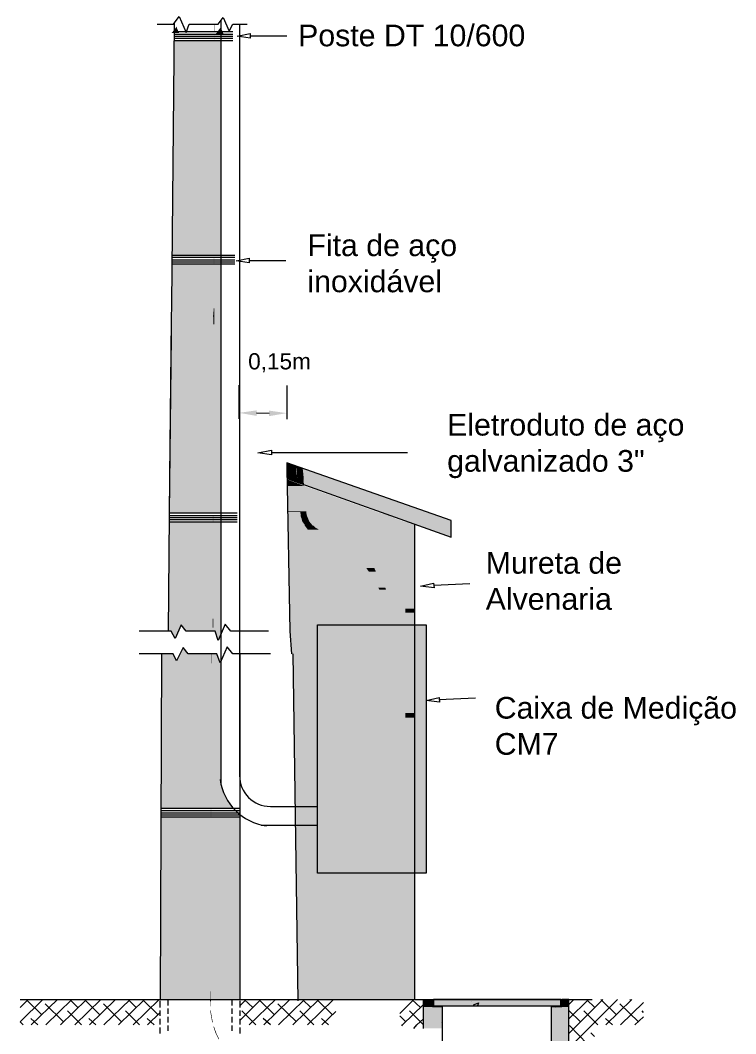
# Model space of a CAD drawing. Header units: millimetres. Extents: x 3949 to 6216, y -1987 to -943.
# Drawn here: x 5046 to 5115.7, y -1617.1 to -1518.5 of the extents above; entities that cross this region are included whole.
import ezdxf

# ---------------------------------------------------------------- set-up
doc = ezdxf.new("R2010")
doc.units = ezdxf.units.MM
doc.layers.add('PADRÃO DE ENTRADA', color=7, linetype='Continuous', lineweight=0)
doc.styles.add('ARIAL', font='arial.ttf')

msp = doc.modelspace()

# ---------------------------------------------------------------- hatches: boundary and pattern name
at = {"layer": 'PADRÃO DE ENTRADA'}
h = msp.add_hatch(color=8, dxfattribs=at)
h.dxf.hatch_style = 1
h.paths.add_polyline_path([(5060.985, -1520.434), (5065.564, -1520.434), (5065.564, -1541.329), (5060.798, -1541.329)])
h.paths.add_polyline_path([(5060.707, -1547.627), (5060.756, -1546.064), (5060.791, -1542.159), (5065.564, -1542.159), (5065.564, -1566.423), (5060.527, -1566.423), (5060.561, -1562.907)])
h.paths.add_polyline_path([(5060.518, -1567.301), (5065.564, -1567.301), (5065.564, -1578.212), (5065.296, -1578.823), (5065.003, -1577.944), (5062.172, -1577.944), (5061.684, -1577.31), (5061.098, -1578.628), (5060.707, -1577.944), (5060.414, -1577.944)])
h.paths.add_polyline_path([(5059.78, -1580.141), (5060.903, -1580.141), (5061.244, -1580.825), (5061.879, -1579.506), (5062.367, -1580.141), (5065.15, -1580.141), (5065.492, -1581.02), (5065.564, -1580.855), (5065.564, -1592.844, 0.126276), (5066.774, -1595.178), (5059.714, -1595.178)])
h.paths.add_polyline_path([(5059.711, -1596.008), (5067.394, -1596.008), (5067.394, -1613.778), (5059.633, -1613.778)])
h = msp.add_hatch(color=8, dxfattribs=at)
h.dxf.hatch_style = 1
h.paths.add_polyline_path([(5084.463, -1577.31), (5085.537, -1577.31), (5085.537, -1601.498), (5084.463, -1601.498)])

# ---------------------------------------------------------------- linework, layer by layer
at = {"layer": 'PADRÃO DE ENTRADA', "lineweight": 5}
for points in [[(5059.34, -1518.823), (5060.951, -1518.823), (5061.488, -1518.09), (5062.172, -1519.653), (5062.465, -1518.823), (5065.296, -1518.823), (5065.785, -1518.188), (5066.37, -1519.506), (5066.712, -1518.823), (5068.128, -1518.823)], [(5061, -1518.725), (5060.756, -1546.064), (5060.707, -1547.627), (5060.561, -1562.907), (5060.414, -1577.944)], [(5061, -1519.555), (5066.712, -1519.555)], [(5061, -1519.799), (5066.712, -1519.799)], [(5061, -1519.994), (5066.712, -1519.994)], [(5061, -1520.19), (5066.712, -1520.19)], [(5061, -1520.434), (5066.712, -1520.434)], [(5060.756, -1541.329), (5066.907, -1541.329)], [(5060.756, -1541.524), (5066.907, -1541.524)], [(5060.756, -1541.768), (5066.907, -1541.768)], [(5060.756, -1541.964), (5066.907, -1541.964)], [(5060.756, -1542.159), (5066.907, -1542.159)], [(5060.707, -1549.14), (5060.512, -1566.423)], [(5071.965, -1554.018), (5071.965, -1557.289)], [(5070.256, -1556.727), (5069.037, -1556.703)], [(5071.965, -1561.541), (5071.965, -1562.078), (5072.258, -1577.944)], [(5060.512, -1566.423), (5067.152, -1566.423)], [(5060.512, -1566.667), (5067.152, -1566.667)], [(5060.512, -1566.862), (5067.152, -1566.862)], [(5060.512, -1567.057), (5067.152, -1567.057)], [(5060.512, -1567.301), (5067.152, -1567.301)], [(5070.178, -1577.944), (5066.517, -1577.944), (5065.98, -1577.261), (5065.296, -1578.823), (5065.003, -1577.944), (5062.172, -1577.944), (5061.684, -1577.31), (5061.098, -1578.628), (5060.707, -1577.944), (5057.583, -1577.944)], [(5070.374, -1580.141), (5066.712, -1580.141), (5066.175, -1579.458), (5065.492, -1581.02), (5065.15, -1580.141), (5062.367, -1580.141), (5061.879, -1579.506), (5061.244, -1580.825), (5060.903, -1580.141), (5057.583, -1580.141)], [(5059.78, -1580.19), (5059.633, -1613.778)], [(5067.394, -1580.141), (5067.394, -1613.778)], [(5072.551, -1580.141), (5073.039, -1613.925)], [(5059.731, -1595.178), (5067.394, -1595.178)], [(5059.731, -1595.373), (5067.394, -1595.373)], [(5059.731, -1595.617), (5067.394, -1595.617)], [(5059.731, -1595.813), (5067.394, -1595.813)], [(5059.731, -1596.008), (5067.394, -1596.008)], [(5059.633, -1614.56), (5059.633, -1613.925)], [(5060.414, -1614.364), (5060.414, -1613.778)], [(5066.615, -1613.778), (5066.615, -1614.364)], [(5067.396, -1613.925), (5067.396, -1614.56)], [(5059.633, -1615.39), (5059.633, -1614.852)], [(5060.414, -1615.194), (5060.414, -1614.657)], [(5066.615, -1614.657), (5066.615, -1615.194)], [(5067.396, -1614.852), (5067.396, -1615.39)], [(5059.633, -1616.219), (5059.633, -1615.682)], [(5060.414, -1616.024), (5060.414, -1615.487)], [(5066.615, -1615.487), (5066.615, -1616.024)], [(5067.396, -1615.682), (5067.396, -1616.219)], [(5059.633, -1617.098), (5059.633, -1616.512)], [(5060.414, -1616.854), (5060.414, -1616.317)], [(5066.615, -1616.317), (5066.615, -1616.854)], [(5067.396, -1616.512), (5067.396, -1617.098)]]:
    msp.add_lwpolyline(points, dxfattribs=at)
at = {"layer": 'PADRÃO DE ENTRADA'}
for points in [[(5065.564, -1518.475), (5065.564, -1592.903)], [(5067.373, -1518.823), (5067.373, -1591.981)], [(5070.388, -1594.996), (5074.911, -1594.996)], [(5069.466, -1596.805), (5074.911, -1596.805)]]:
    msp.add_lwpolyline(points, dxfattribs=at)
at = {"layer": 'PADRÃO DE ENTRADA', "color": 150, "lineweight": 5, "true_color": 0x007eff}
for points in [[(5068.421, -1520.19), (5067.152, -1519.994), (5068.421, -1519.75)], [(5068.323, -1542.061), (5067.054, -1541.866), (5068.323, -1541.622)], [(5070.477, -1560.759), (5069.159, -1560.564), (5070.477, -1560.32)], [(5086.318, -1573.697), (5085, -1573.55), (5086.269, -1573.257)], [(5086.855, -1584.828), (5085.537, -1584.681), (5086.806, -1584.389)]]:
    msp.add_lwpolyline(points, close=True, dxfattribs=at)
for points in [[(5071.985, -1519.994), (5068.421, -1519.994)], [(5071.887, -1541.866), (5068.323, -1541.866)], [(5083.725, -1560.564), (5070.477, -1560.564)], [(5089.809, -1573.331), (5086.294, -1573.477)], [(5090.346, -1584.462), (5086.782, -1584.608)]]:
    msp.add_lwpolyline(points, dxfattribs=at)
at = {"layer": 'PADRÃO DE ENTRADA', "lineweight": 0}
for points in [[(5064.808, -1547.236), (5064.906, -1547.236)], [(5064.808, -1577.554), (5064.759, -1577.554)], [(5064.564, -1613.925), (5064.515, -1613.925)]]:
    msp.add_lwpolyline(points, dxfattribs=at)
at = {"layer": 'PADRÃO DE ENTRADA', "lineweight": 5}
for points in [[(5067.328, -1557.264), (5067.328, -1553.993)], [(5074.961, -1601.498), (5074.961, -1577.31), (5085.537, -1577.31), (5085.537, -1601.498)]]:
    msp.add_lwpolyline(points, close=True, dxfattribs=at)
at = {"layer": 'PADRÃO DE ENTRADA', "color": 7, "lineweight": 5}
for points in [[(5071.965, -1563.054), (5087.978, -1568.766), (5087.978, -1567.155), (5071.965, -1561.541)], [(5073.039, -1613.778), (5084.463, -1613.778), (5084.463, -1567.545)], [(5072.453, -1580.141), (5072.307, -1577.944)], [(5084.463, -1591.37), (5084.463, -1591.37)], [(5046.012, -1613.778), (5101.716, -1613.778)], [(5085.293, -1616.61), (5085.293, -1613.778)], [(5089.833, -1624.177), (5087.148, -1624.177), (5087.148, -1614.511), (5086.172, -1614.511), (5086.172, -1613.778)], [(5089.931, -1613.974), (5089.931, -1613.974)], [(5090.273, -1614.413), (5090.175, -1614.315), (5090.663, -1614.12), (5090.566, -1614.413)], [(5094.959, -1625.642), (5099.451, -1625.642), (5099.451, -1613.778), (5098.767, -1613.778), (5098.767, -1614.511), (5097.742, -1614.511), (5097.742, -1624.177), (5094.959, -1624.177)], [(5086.123, -1614.511), (5086.123, -1614.511)], [(5093.837, -1614.413), (5093.837, -1614.413)], [(5097.742, -1614.511), (5097.742, -1614.511)], [(5098.182, -1614.608), (5098.182, -1614.608)], [(5087.051, -1616.073), (5087.051, -1616.073)]]:
    msp.add_lwpolyline(points, dxfattribs=at)
at = {"layer": 'PADRÃO DE ENTRADA'}
msp.add_lwpolyline([(5084.463, -1577.31), (5085.537, -1577.31), (5085.537, -1601.498), (5084.463, -1601.498)], close=True, dxfattribs=at)
at = {"layer": 'PADRÃO DE ENTRADA', "color": 34, "lineweight": 5, "true_color": 0x944900}
for points in [[(5046.012, -1614.56), (5046.793, -1613.778)], [(5046.305, -1616.268), (5046.012, -1615.975), (5048.209, -1613.778)], [(5048.112, -1615.292), (5046.598, -1613.778)], [(5047.086, -1616.268), (5049.625, -1613.778)], [(5050.211, -1615.975), (5048.453, -1614.218)], [(5048.502, -1616.268), (5051.041, -1613.778)], [(5049.527, -1613.876), (5049.43, -1613.778)], [(5049.918, -1616.268), (5052.457, -1613.778)], [(5051.627, -1614.56), (5050.846, -1613.778)], [(5051.334, -1616.268), (5053.872, -1613.778)], [(5053.775, -1615.292), (5052.261, -1613.778)], [(5052.75, -1616.268), (5055.288, -1613.778)], [(5055.874, -1615.975), (5054.117, -1614.218)], [(5054.165, -1616.268), (5056.704, -1613.778)], [(5055.191, -1613.876), (5055.093, -1613.778)], [(5055.581, -1616.268), (5058.12, -1613.778)], [(5057.29, -1614.56), (5056.509, -1613.778)], [(5056.997, -1616.268), (5059.536, -1613.778)], [(5059.438, -1615.292), (5057.925, -1613.778)], [(5067.396, -1614.413), (5068.03, -1613.778)], [(5067.396, -1615.829), (5069.446, -1613.778)], [(5068.665, -1614.56), (5067.835, -1613.778)], [(5068.323, -1616.268), (5070.862, -1613.778)], [(5070.764, -1615.292), (5069.251, -1613.778)], [(5069.739, -1616.268), (5072.278, -1613.778)], [(5072.912, -1615.975), (5071.106, -1614.218)], [(5071.155, -1616.268), (5073.694, -1613.778)], [(5072.18, -1613.876), (5072.082, -1613.778)], [(5072.571, -1616.268), (5075.109, -1613.778)], [(5074.328, -1614.56), (5073.498, -1613.778)], [(5073.986, -1616.268), (5076.525, -1613.778)], [(5076.427, -1615.292), (5074.914, -1613.778)], [(5082.998, -1615.145), (5083.047, -1615.097), (5084.365, -1613.778)], [(5085, -1614.56), (5084.17, -1613.778)], [(5099.451, -1614.267), (5099.939, -1613.778)], [(5099.451, -1615.682), (5101.355, -1613.778)], [(5099.451, -1617.098), (5102.771, -1613.778)], [(5099.451, -1618.514), (5104.187, -1613.778)], [(5099.842, -1613.876), (5099.744, -1613.778)], [(5101.99, -1614.56), (5101.16, -1613.778)], [(5104.089, -1615.292), (5102.575, -1613.778)], [(5103.064, -1616.268), (5105.602, -1613.778)], [(5106.237, -1615.975), (5104.431, -1614.218)], [(5104.479, -1616.268), (5106.725, -1614.071)], [(5105.505, -1613.876), (5105.407, -1613.778)], [(5051.968, -1616.268), (5050.601, -1614.901)], [(5057.632, -1616.268), (5056.265, -1614.901)], [(5058.413, -1616.268), (5059.633, -1615.048)], [(5068.958, -1616.268), (5067.591, -1614.901)], [(5074.621, -1616.268), (5073.254, -1614.901)], [(5075.402, -1616.268), (5076.769, -1614.95)], [(5083.194, -1616.366), (5083.243, -1616.268), (5085.293, -1614.267)], [(5085.293, -1616.317), (5085.293, -1616.268), (5083.926, -1614.901)], [(5100.574, -1615.975), (5099.451, -1614.852)], [(5102.283, -1616.268), (5100.916, -1614.901)], [(5106.725, -1615.048), (5106.579, -1614.901)], [(5047.721, -1616.268), (5047.038, -1615.634)], [(5053.384, -1616.268), (5052.701, -1615.634)], [(5059.047, -1616.268), (5058.364, -1615.634)], [(5070.374, -1616.268), (5069.69, -1615.634)], [(5076.037, -1616.268), (5075.353, -1615.634)], [(5083.584, -1615.975), (5083.047, -1615.438), (5082.998, -1615.438)], [(5084.365, -1616.61), (5084.658, -1616.268), (5085.293, -1615.682)], [(5103.698, -1616.268), (5103.015, -1615.634)], [(5105.895, -1616.268), (5106.725, -1615.487)], [(5101.257, -1618.123), (5099.5, -1616.317)], [(5101.941, -1617.391), (5101.599, -1617.049)]]:
    msp.add_lwpolyline(points, dxfattribs=at)
at = {"layer": 'PADRÃO DE ENTRADA', "color": 7, "lineweight": 5}
msp.add_lwpolyline([(5086.269, -1613.778), (5086.269, -1614.413), (5098.67, -1614.413), (5098.67, -1613.778)], close=True, dxfattribs=at)
at = {"layer": 'PADRÃO DE ENTRADA', "lineweight": 0}
msp.add_lwpolyline([(5064.54, -1614.804, 0.0488, 0.0488, 0), (5064.54, -1614.901, 0.0565, 0.0565, 0), (5064.735, -1616, 0, 0, 0), (5064.759, -1616.122, 0, 0, 0)], format="xyseb", dxfattribs=at)
at = {"layer": 'PADRÃO DE ENTRADA', "lineweight": 0, "const_width": 0.0655}
msp.add_lwpolyline([(5064.857, -1616.439), (5065.077, -1617.074), (5065.37, -1617.66)], dxfattribs=at)
at = {"layer": 'PADRÃO DE ENTRADA'}
for centre, radius, start, end in [((5070.716, -1591.653), 5.288, 187.96114, 262.03886), ((5070.388, -1591.981), 3.015, 180, 270)]:
    msp.add_arc(centre, radius, start, end, dxfattribs=at)
at = {"layer": 'PADRÃO DE ENTRADA', "transparency": 33554559}
for points in [[(5061.098, -1519.261), (5061.488, -1519.701), (5060.756, -1519.701)], [(5061.244, -1519.066), (5061.293, -1519.261), (5061.098, -1519.261)], [(5061.293, -1519.261), (5061.098, -1519.261), (5061.488, -1519.701)], [(5064.955, -1518.823), (5064.906, -1518.823), (5064.955, -1519.555)], [(5064.906, -1518.823), (5064.955, -1519.555), (5064.906, -1519.555)], [(5065.589, -1519.261), (5065.785, -1519.701), (5065.589, -1519.701)], [(5064.955, -1519.897), (5064.906, -1519.897), (5064.955, -1521.215)], [(5064.906, -1519.897), (5064.955, -1521.215), (5064.906, -1521.215)], [(5065.785, -1519.701), (5065.589, -1519.701), (5065.882, -1519.896)], [(5065.589, -1519.701), (5065.882, -1519.896), (5065.589, -1519.896)], [(5064.955, -1521.557), (5064.906, -1521.557), (5064.955, -1522.875)], [(5064.906, -1521.557), (5064.955, -1522.875), (5064.906, -1522.875)], [(5064.955, -1523.216), (5064.906, -1523.216), (5064.955, -1524.535)], [(5064.906, -1523.216), (5064.955, -1524.535), (5064.906, -1524.535)], [(5064.906, -1524.876), (5064.955, -1526.194), (5064.857, -1526.194)], [(5064.955, -1524.876), (5064.906, -1524.876), (5064.955, -1526.194)], [(5064.955, -1526.536), (5064.857, -1526.536), (5064.955, -1527.854)], [(5064.857, -1526.536), (5064.955, -1527.854), (5064.857, -1527.854)], [(5064.955, -1528.196), (5064.857, -1528.196), (5064.955, -1529.514)], [(5064.857, -1528.196), (5064.955, -1529.514), (5064.857, -1529.514)], [(5064.955, -1529.856), (5064.857, -1529.856), (5064.955, -1531.223)], [(5064.857, -1529.856), (5064.955, -1531.223), (5064.857, -1531.223)], [(5064.955, -1531.516), (5064.857, -1531.516), (5064.906, -1532.883)], [(5064.857, -1531.516), (5064.906, -1532.883), (5064.857, -1532.883)], [(5064.906, -1533.176), (5064.857, -1533.176), (5064.906, -1534.543)], [(5064.857, -1533.176), (5064.906, -1534.543), (5064.857, -1534.543)], [(5064.906, -1534.885), (5064.857, -1534.885), (5064.906, -1536.203)], [(5064.857, -1534.885), (5064.906, -1536.203), (5064.857, -1536.203)], [(5064.906, -1536.544), (5064.857, -1536.544), (5064.906, -1537.863)], [(5064.857, -1536.544), (5064.906, -1537.863), (5064.857, -1537.863)], [(5064.906, -1538.204), (5064.857, -1538.204), (5064.906, -1539.522)], [(5064.857, -1538.204), (5064.906, -1539.522), (5064.857, -1539.522)], [(5064.906, -1539.864), (5064.857, -1539.864), (5064.906, -1541.182)], [(5064.857, -1539.864), (5064.906, -1541.182), (5064.857, -1541.182)], [(5064.906, -1541.524), (5064.857, -1541.524), (5064.906, -1542.842)], [(5064.857, -1541.524), (5064.906, -1542.842), (5064.857, -1542.842)], [(5064.906, -1543.184), (5064.857, -1543.184), (5064.906, -1544.502)], [(5064.857, -1543.184), (5064.906, -1544.502), (5064.857, -1544.502)], [(5064.906, -1544.844), (5064.857, -1544.844), (5064.906, -1546.162)], [(5064.857, -1544.844), (5064.906, -1546.162), (5064.857, -1546.162)], [(5064.857, -1546.504), (5064.906, -1547.236), (5064.808, -1547.236)], [(5064.906, -1546.504), (5064.857, -1546.504), (5064.906, -1547.236)], [(5064.906, -1547.236), (5064.808, -1547.236), (5064.906, -1548.066)], [(5064.808, -1547.236), (5064.906, -1548.066), (5064.808, -1548.066)], [(5064.906, -1548.408), (5064.808, -1548.408), (5064.906, -1549.775)], [(5064.808, -1548.408), (5064.906, -1549.775), (5064.808, -1549.775)], [(5064.906, -1550.068), (5064.808, -1550.068), (5064.906, -1551.435)], [(5064.808, -1550.068), (5064.906, -1551.435), (5064.808, -1551.435)], [(5064.857, -1551.728), (5064.808, -1551.728), (5064.857, -1553.095)], [(5064.808, -1551.728), (5064.857, -1553.095), (5064.808, -1553.095)], [(5064.857, -1553.436), (5064.808, -1553.436), (5064.857, -1554.754)], [(5064.808, -1553.436), (5064.857, -1554.754), (5064.808, -1554.754)], [(5064.857, -1555.096), (5064.808, -1555.096), (5064.857, -1556.414)], [(5064.808, -1555.096), (5064.857, -1556.414), (5064.808, -1556.414)], [(5064.857, -1556.756), (5064.808, -1556.756), (5064.857, -1558.074)], [(5064.808, -1556.756), (5064.857, -1558.074), (5064.808, -1558.074)], [(5069.037, -1556.434), (5069.037, -1556.971), (5067.328, -1556.678)], [(5070.256, -1556.459), (5070.256, -1556.996), (5071.965, -1556.703)], [(5064.857, -1558.416), (5064.808, -1558.416), (5064.857, -1559.734)], [(5064.808, -1558.416), (5064.857, -1559.734), (5064.808, -1559.734)], [(5064.857, -1560.076), (5064.808, -1560.076), (5064.857, -1561.394)], [(5064.808, -1560.076), (5064.857, -1561.394), (5064.808, -1561.394)], [(5064.808, -1561.736), (5064.857, -1563.054), (5064.759, -1563.054)], [(5064.857, -1561.736), (5064.808, -1561.736), (5064.857, -1563.054)], [(5064.857, -1563.396), (5064.759, -1563.396), (5064.857, -1564.714)], [(5064.759, -1563.396), (5064.857, -1564.714), (5064.759, -1564.714)], [(5064.857, -1565.056), (5064.759, -1565.056), (5064.857, -1566.374)], [(5064.759, -1565.056), (5064.857, -1566.374), (5064.759, -1566.374)], [(5064.857, -1566.715), (5064.759, -1566.715), (5064.808, -1568.082)], [(5064.759, -1566.715), (5064.808, -1568.082), (5064.759, -1568.082)], [(5064.808, -1568.375), (5064.759, -1568.375), (5064.808, -1569.742)], [(5064.759, -1568.375), (5064.808, -1569.742), (5064.759, -1569.742)], [(5064.808, -1570.035), (5064.759, -1570.035), (5064.808, -1571.402)], [(5064.759, -1570.035), (5064.808, -1571.402), (5064.759, -1571.402)], [(5064.808, -1571.695), (5064.759, -1571.695), (5064.808, -1573.062)], [(5064.759, -1571.695), (5064.808, -1573.062), (5064.759, -1573.062)], [(5064.808, -1573.404), (5064.759, -1573.404), (5064.808, -1574.722)], [(5064.759, -1573.404), (5064.808, -1574.722), (5064.759, -1574.722)], [(5064.808, -1575.064), (5064.759, -1575.064), (5064.808, -1576.382)], [(5064.759, -1575.064), (5064.808, -1576.382), (5064.759, -1576.382)], [(5064.808, -1576.724), (5064.759, -1576.724), (5064.808, -1577.554)], [(5064.759, -1576.724), (5064.808, -1577.554), (5064.759, -1577.554)], [(5059.78, -1580.141), (5060.121, -1580.141), (5060.121, -1580.141)], [(5060.903, -1580.141), (5060.903, -1580.141), (5059.78, -1580.141)], [(5060.903, -1580.141), (5059.78, -1580.141), (5060.121, -1580.141)], [(5062.416, -1580.141), (5062.465, -1580.141), (5062.367, -1580.141)], [(5062.465, -1580.141), (5062.416, -1580.141), (5062.416, -1580.141)], [(5062.465, -1580.141), (5062.709, -1580.141), (5062.709, -1580.141)], [(5062.709, -1580.141), (5062.709, -1580.141), (5062.465, -1580.141)], [(5065.15, -1580.141), (5065.15, -1580.141), (5062.465, -1580.141)], [(5065.15, -1580.141), (5062.465, -1580.141), (5062.709, -1580.141)], [(5062.465, -1580.141), (5065.15, -1580.141), (5065.15, -1580.141)], [(5065.15, -1580.141), (5065.15, -1580.141), (5062.465, -1580.141)], [(5064.662, -1580.141), (5064.613, -1580.141), (5064.662, -1581.069)], [(5064.613, -1580.141), (5064.662, -1581.069), (5064.613, -1581.069)], [(5064.662, -1581.41), (5064.613, -1581.41), (5064.662, -1582.729)], [(5064.613, -1581.41), (5064.662, -1582.729), (5064.613, -1582.729)], [(5064.613, -1583.07), (5064.662, -1584.389), (5064.564, -1584.389)], [(5064.662, -1583.07), (5064.613, -1583.07), (5064.662, -1584.389)], [(5064.662, -1584.73), (5064.564, -1584.73), (5064.662, -1586.048)], [(5064.564, -1584.73), (5064.662, -1586.048), (5064.564, -1586.048)], [(5064.662, -1586.39), (5064.564, -1586.39), (5064.662, -1587.708)], [(5064.564, -1586.39), (5064.662, -1587.708), (5064.564, -1587.708)], [(5064.662, -1588.05), (5064.564, -1588.05), (5064.613, -1589.368)], [(5064.564, -1588.05), (5064.613, -1589.368), (5064.564, -1589.368)], [(5064.613, -1589.71), (5064.564, -1589.71), (5064.613, -1591.028)], [(5064.564, -1589.71), (5064.613, -1591.028), (5064.564, -1591.028)], [(5064.613, -1591.37), (5064.564, -1591.37), (5064.613, -1592.688)], [(5064.564, -1591.37), (5064.613, -1592.688), (5064.564, -1592.688)], [(5064.613, -1593.03), (5064.564, -1593.03), (5064.613, -1594.397)], [(5064.564, -1593.03), (5064.613, -1594.397), (5064.564, -1594.348)], [(5059.731, -1595.178), (5062.416, -1595.178), (5062.416, -1595.178)], [(5062.416, -1595.178), (5067.737, -1595.178), (5067.737, -1595.178)], [(5067.737, -1595.178), (5062.562, -1595.178), (5062.416, -1595.178)], [(5067.737, -1595.178), (5067.737, -1595.178), (5062.562, -1595.178)], [(5064.613, -1594.69), (5064.564, -1594.69), (5064.613, -1596.057)], [(5064.564, -1594.69), (5064.613, -1596.057), (5064.564, -1596.057)], [(5064.613, -1596.35), (5064.564, -1596.35), (5064.613, -1597.717)], [(5064.564, -1596.35), (5064.613, -1597.717), (5064.564, -1597.717)], [(5064.613, -1598.009), (5064.564, -1598.009), (5064.613, -1599.376)], [(5064.564, -1598.009), (5064.613, -1599.376), (5064.564, -1599.376)], [(5064.564, -1599.718), (5064.613, -1601.036), (5064.515, -1601.036)], [(5064.613, -1599.718), (5064.564, -1599.718), (5064.613, -1601.036)], [(5064.613, -1601.378), (5064.515, -1601.378), (5064.613, -1602.696)], [(5064.515, -1601.378), (5064.613, -1602.696), (5064.515, -1602.696)], [(5064.613, -1603.038), (5064.515, -1603.038), (5064.613, -1604.356)], [(5064.515, -1603.038), (5064.613, -1604.356), (5064.515, -1604.356)], [(5064.564, -1604.698), (5064.515, -1604.698), (5064.564, -1606.016)], [(5064.515, -1604.698), (5064.564, -1606.016), (5064.515, -1606.016)], [(5064.564, -1606.358), (5064.515, -1606.358), (5064.564, -1607.676)], [(5064.515, -1606.358), (5064.564, -1607.676), (5064.515, -1607.676)], [(5064.564, -1608.018), (5064.515, -1608.018), (5064.564, -1609.336)], [(5064.515, -1608.018), (5064.564, -1609.336), (5064.515, -1609.336)], [(5064.564, -1609.678), (5064.515, -1609.678), (5064.564, -1610.996)], [(5064.515, -1609.678), (5064.564, -1610.996), (5064.515, -1610.996)], [(5064.564, -1611.337), (5064.515, -1611.337), (5064.564, -1612.656)], [(5064.515, -1611.337), (5064.564, -1612.656), (5064.515, -1612.656)], [(5064.564, -1612.997), (5064.515, -1612.997), (5064.564, -1613.925)], [(5064.515, -1612.997), (5064.564, -1613.925), (5064.515, -1613.925)], [(5064.515, -1613.778), (5064.564, -1613.778), (5064.515, -1614.462)], [(5064.564, -1613.778), (5064.515, -1614.462), (5064.564, -1614.462)]]:
    msp.add_solid(points, dxfattribs=at)
at = {"layer": 'PADRÃO DE ENTRADA', "color": 251, "true_color": 0x626366, "transparency": 33554559}
for points in [[(5065.443, -1519.261), (5065.589, -1519.798), (5065.052, -1519.798)], [(5065.541, -1519.164), (5065.589, -1519.261), (5065.443, -1519.261)], [(5065.589, -1519.261), (5065.443, -1519.261), (5065.589, -1519.798)], [(5065.345, -1558.27), (5065.931, -1558.27), (5065.931, -1558.27)], [(5065.931, -1558.27), (5065.931, -1558.27), (5065.345, -1558.27)]]:
    msp.add_solid(points, dxfattribs=at)
at = {"layer": 'PADRÃO DE ENTRADA', "color": 244, "true_color": 0x991b1e, "transparency": 33554559}
for points in [[(5071.965, -1561.541), (5072.893, -1561.882), (5071.965, -1561.882)], [(5072.893, -1561.882), (5071.965, -1561.882), (5072.893, -1562.078)], [(5071.965, -1561.882), (5072.893, -1562.078), (5071.965, -1562.078)], [(5072.893, -1561.882), (5073.478, -1562.078), (5072.893, -1562.078)], [(5072.893, -1562.078), (5071.965, -1562.078), (5072.99, -1563.054)], [(5071.965, -1562.078), (5072.99, -1563.054), (5071.965, -1563.054)], [(5073.478, -1562.078), (5072.893, -1562.078), (5073.527, -1562.078)], [(5072.893, -1562.078), (5073.527, -1562.078), (5072.941, -1562.078)], [(5073.527, -1562.078), (5072.941, -1562.078), (5073.625, -1563.054)], [(5072.941, -1562.078), (5073.625, -1563.054), (5072.99, -1563.054)], [(5073.527, -1562.078), (5076.359, -1563.054), (5073.625, -1563.054)], [(5071.965, -1563.054), (5072.99, -1563.054), (5073.039, -1563.445)], [(5072.99, -1563.054), (5073.039, -1563.445), (5073.625, -1563.445)], [(5072.99, -1563.054), (5073.625, -1563.054), (5073.625, -1563.445)], [(5073.039, -1563.445), (5073.625, -1563.445), (5073.674, -1563.689)], [(5076.359, -1563.054), (5073.625, -1563.054), (5078.068, -1563.689)], [(5073.625, -1563.054), (5078.068, -1563.689), (5073.674, -1563.689)], [(5073.674, -1563.689), (5083.34, -1567.155), (5087.978, -1567.155)], [(5073.674, -1563.689), (5078.068, -1563.689), (5087.978, -1567.155)], [(5083.34, -1567.155), (5087.978, -1567.155), (5087.978, -1568.766)]]:
    msp.add_solid(points, dxfattribs=at)
at = {"layer": 'PADRÃO DE ENTRADA', "color": 41, "true_color": 0xffdf7e, "transparency": 33554559}
for points in [[(5071.965, -1563.152), (5073.039, -1563.542), (5072.014, -1563.542)], [(5073.039, -1563.542), (5072.014, -1563.542), (5073.088, -1563.786)], [(5072.014, -1563.542), (5073.088, -1563.786), (5072.014, -1563.786)], [(5073.088, -1563.786), (5072.014, -1563.786), (5073.283, -1566.276)], [(5072.014, -1563.786), (5073.283, -1566.276), (5072.063, -1566.276)], [(5073.039, -1563.542), (5073.674, -1563.786), (5073.088, -1563.786)], [(5073.674, -1563.786), (5073.088, -1563.786), (5073.869, -1566.276)], [(5073.088, -1563.786), (5073.869, -1566.276), (5073.283, -1566.276)], [(5073.674, -1563.786), (5080.655, -1566.276), (5073.869, -1566.276)], [(5073.283, -1566.276), (5072.063, -1566.276), (5073.283, -1566.325)], [(5072.063, -1566.276), (5073.283, -1566.325), (5072.063, -1566.325)], [(5073.283, -1566.325), (5072.063, -1566.325), (5073.332, -1566.764)], [(5072.063, -1566.325), (5073.332, -1566.764), (5072.063, -1566.764)], [(5073.332, -1566.764), (5072.063, -1566.764), (5073.43, -1567.008)], [(5072.063, -1566.764), (5073.43, -1567.008), (5072.063, -1567.008)], [(5073.869, -1566.276), (5073.283, -1566.276), (5073.869, -1566.325)], [(5073.283, -1566.276), (5073.869, -1566.325), (5073.283, -1566.325)], [(5073.869, -1566.325), (5073.283, -1566.325), (5073.918, -1566.618)], [(5073.283, -1566.325), (5073.918, -1566.618), (5073.332, -1566.618)], [(5073.918, -1566.618), (5073.332, -1566.618), (5073.967, -1566.764)], [(5073.332, -1566.618), (5073.967, -1566.764), (5073.332, -1566.764)], [(5073.967, -1566.764), (5073.332, -1566.764), (5074.064, -1567.008)], [(5073.332, -1566.764), (5074.064, -1567.008), (5073.43, -1567.008)], [(5080.655, -1566.276), (5073.869, -1566.276), (5080.753, -1566.325)], [(5073.869, -1566.276), (5080.753, -1566.325), (5073.869, -1566.325)], [(5080.753, -1566.325), (5073.869, -1566.325), (5081.729, -1566.618)], [(5073.869, -1566.325), (5081.729, -1566.618), (5073.918, -1566.618)], [(5081.729, -1566.618), (5073.918, -1566.618), (5082.706, -1567.008)], [(5073.918, -1566.618), (5082.706, -1567.008), (5074.064, -1567.008)], [(5073.43, -1567.008), (5072.063, -1567.008), (5073.478, -1567.253)], [(5072.063, -1567.008), (5073.478, -1567.253), (5072.063, -1567.253)], [(5073.478, -1567.253), (5072.063, -1567.253), (5073.723, -1567.643)], [(5072.063, -1567.253), (5073.723, -1567.643), (5072.063, -1567.643)], [(5072.063, -1567.643), (5073.723, -1567.643), (5073.723, -1567.643)], [(5073.723, -1567.643), (5073.723, -1567.643), (5072.063, -1567.643)], [(5073.723, -1567.643), (5072.063, -1567.643), (5074.015, -1568.034)], [(5072.063, -1567.643), (5074.015, -1568.034), (5072.063, -1568.034)], [(5074.064, -1567.008), (5073.43, -1567.008), (5074.162, -1567.253)], [(5073.43, -1567.008), (5074.162, -1567.253), (5073.478, -1567.253)], [(5074.162, -1567.253), (5073.478, -1567.253), (5074.211, -1567.301)], [(5073.478, -1567.253), (5074.211, -1567.301), (5073.527, -1567.301)], [(5074.211, -1567.301), (5073.527, -1567.301), (5074.455, -1567.594)], [(5073.527, -1567.301), (5074.455, -1567.594), (5073.723, -1567.594)], [(5074.455, -1567.594), (5073.723, -1567.594), (5074.504, -1567.643)], [(5073.723, -1567.594), (5074.504, -1567.643), (5073.723, -1567.643)], [(5074.552, -1567.643), (5074.552, -1567.643), (5073.723, -1567.643)], [(5074.552, -1567.643), (5073.723, -1567.643), (5074.504, -1567.643)], [(5074.552, -1567.643), (5073.723, -1567.643), (5074.748, -1567.838)], [(5073.723, -1567.643), (5074.748, -1567.838), (5073.869, -1567.838)], [(5074.748, -1567.838), (5073.869, -1567.838), (5075.09, -1568.034)], [(5073.869, -1567.838), (5075.09, -1568.034), (5074.015, -1568.034)], [(5082.706, -1567.008), (5074.064, -1567.008), (5083.389, -1567.253)], [(5074.064, -1567.008), (5083.389, -1567.253), (5074.162, -1567.253)], [(5083.389, -1567.253), (5074.162, -1567.253), (5083.633, -1567.301)], [(5074.162, -1567.253), (5083.633, -1567.301), (5074.211, -1567.301)], [(5083.633, -1567.301), (5074.211, -1567.301), (5084.414, -1567.594)], [(5074.211, -1567.301), (5084.414, -1567.594), (5074.455, -1567.594)], [(5084.414, -1567.594), (5074.455, -1567.594), (5084.463, -1567.643)], [(5074.455, -1567.594), (5084.463, -1567.643), (5074.504, -1567.643)], [(5084.463, -1567.643), (5074.504, -1567.643), (5084.463, -1567.838)], [(5074.504, -1567.643), (5084.463, -1567.838), (5074.748, -1567.838)], [(5084.463, -1567.838), (5074.748, -1567.838), (5084.463, -1568.034)], [(5074.748, -1567.838), (5084.463, -1568.034), (5075.09, -1568.034)], [(5074.064, -1568.034), (5074.064, -1568.034), (5072.063, -1568.034)], [(5074.064, -1568.034), (5072.063, -1568.034), (5074.015, -1568.034)], [(5074.064, -1568.034), (5072.063, -1568.034), (5074.162, -1568.131)], [(5072.063, -1568.034), (5074.162, -1568.131), (5072.063, -1568.131)], [(5074.162, -1568.131), (5072.063, -1568.131), (5074.406, -1568.327)], [(5072.063, -1568.131), (5074.406, -1568.327), (5072.111, -1568.327)], [(5074.406, -1568.327), (5072.111, -1568.327), (5074.845, -1568.571)], [(5072.111, -1568.327), (5074.845, -1568.571), (5072.111, -1568.571)], [(5074.845, -1568.571), (5072.111, -1568.571), (5074.943, -1568.619)], [(5072.111, -1568.571), (5074.943, -1568.619), (5072.111, -1568.619)], [(5074.943, -1568.619), (5072.111, -1568.619), (5075.285, -1568.717)], [(5072.111, -1568.619), (5075.285, -1568.717), (5072.111, -1568.717)], [(5075.285, -1568.717), (5072.111, -1568.717), (5076.652, -1569.254)], [(5072.111, -1568.717), (5076.652, -1569.254), (5072.111, -1569.254)], [(5075.09, -1568.034), (5074.015, -1568.034), (5075.138, -1568.034)], [(5074.015, -1568.034), (5075.138, -1568.034), (5074.064, -1568.034)], [(5075.138, -1568.034), (5074.064, -1568.034), (5075.431, -1568.131)], [(5074.064, -1568.034), (5075.431, -1568.131), (5074.162, -1568.131)], [(5075.431, -1568.131), (5074.162, -1568.131), (5076.066, -1568.327)], [(5074.162, -1568.131), (5076.066, -1568.327), (5074.406, -1568.327)], [(5076.066, -1568.327), (5074.406, -1568.327), (5076.701, -1568.571)], [(5074.406, -1568.327), (5076.701, -1568.571), (5074.845, -1568.571)], [(5076.701, -1568.571), (5074.845, -1568.571), (5076.798, -1568.619)], [(5074.845, -1568.571), (5076.798, -1568.619), (5074.943, -1568.619)], [(5076.798, -1568.619), (5074.943, -1568.619), (5076.994, -1568.717)], [(5074.943, -1568.619), (5076.994, -1568.717), (5075.285, -1568.717)], [(5084.463, -1568.034), (5075.09, -1568.034), (5084.463, -1568.131)], [(5075.09, -1568.034), (5084.463, -1568.131), (5075.431, -1568.131)], [(5076.994, -1568.717), (5075.285, -1568.717), (5078.019, -1569.254)], [(5075.285, -1568.717), (5078.019, -1569.254), (5076.652, -1569.254)], [(5084.463, -1568.131), (5075.431, -1568.131), (5084.463, -1568.619)], [(5075.431, -1568.131), (5084.463, -1568.619), (5076.798, -1568.619)], [(5084.463, -1568.619), (5076.798, -1568.619), (5084.463, -1569.254)], [(5076.798, -1568.619), (5084.463, -1569.254), (5078.019, -1569.254)], [(5076.652, -1569.254), (5072.111, -1569.254), (5077.14, -1569.401)], [(5072.111, -1569.254), (5077.14, -1569.401), (5072.111, -1569.401)], [(5077.14, -1569.401), (5072.111, -1569.401), (5078.116, -1570.035)], [(5072.111, -1569.401), (5078.116, -1570.035), (5072.111, -1570.035)], [(5078.019, -1569.254), (5076.652, -1569.254), (5078.312, -1569.401)], [(5076.652, -1569.254), (5078.312, -1569.401), (5077.14, -1569.401)], [(5078.312, -1569.401), (5077.14, -1569.401), (5079.19, -1570.035)], [(5077.14, -1569.401), (5079.19, -1570.035), (5078.116, -1570.035)], [(5084.463, -1569.254), (5078.019, -1569.254), (5084.463, -1569.401)], [(5078.019, -1569.254), (5084.463, -1569.401), (5078.312, -1569.401)], [(5084.463, -1569.401), (5078.312, -1569.401), (5084.463, -1570.035)], [(5078.312, -1569.401), (5084.463, -1570.035), (5079.19, -1570.035)], [(5078.116, -1570.035), (5072.111, -1570.035), (5078.751, -1570.475)], [(5072.111, -1570.035), (5078.751, -1570.475), (5072.111, -1570.475)], [(5078.751, -1570.475), (5072.111, -1570.475), (5079.727, -1571.793)], [(5072.111, -1570.475), (5079.727, -1571.793), (5072.16, -1571.793)], [(5079.19, -1570.035), (5078.116, -1570.035), (5079.532, -1570.475)], [(5078.116, -1570.035), (5079.532, -1570.475), (5078.751, -1570.475)], [(5079.532, -1570.475), (5078.751, -1570.475), (5080.509, -1571.793)], [(5078.751, -1570.475), (5080.509, -1571.793), (5079.727, -1571.793)], [(5084.463, -1570.035), (5079.19, -1570.035), (5084.463, -1571.793)], [(5079.19, -1570.035), (5084.463, -1571.793), (5080.509, -1571.793)], [(5079.727, -1571.793), (5072.16, -1571.793), (5079.972, -1572.135)], [(5072.16, -1571.793), (5079.972, -1572.135), (5072.16, -1572.135)], [(5080.509, -1571.793), (5079.727, -1571.793), (5080.655, -1572.135)], [(5079.727, -1571.793), (5080.655, -1572.135), (5079.972, -1572.135)], [(5084.463, -1571.793), (5080.509, -1571.793), (5084.463, -1572.135)], [(5080.509, -1571.793), (5084.463, -1572.135), (5080.655, -1572.135)], [(5079.972, -1572.135), (5072.16, -1572.135), (5080.899, -1573.697)], [(5072.16, -1572.135), (5080.899, -1573.697), (5072.209, -1573.697)], [(5080.655, -1572.135), (5079.972, -1572.135), (5081.583, -1573.697)], [(5079.972, -1572.135), (5081.583, -1573.697), (5080.899, -1573.697)], [(5084.463, -1572.135), (5080.655, -1572.135), (5084.463, -1573.697)], [(5080.655, -1572.135), (5084.463, -1573.697), (5081.583, -1573.697)], [(5080.899, -1573.697), (5072.209, -1573.697), (5080.997, -1573.892)], [(5072.209, -1573.697), (5080.997, -1573.892), (5072.209, -1573.892)], [(5081.583, -1573.697), (5080.899, -1573.697), (5081.631, -1573.892)], [(5080.899, -1573.697), (5081.631, -1573.892), (5080.997, -1573.892)], [(5084.463, -1573.697), (5081.583, -1573.697), (5084.463, -1573.892)], [(5081.583, -1573.697), (5084.463, -1573.892), (5081.631, -1573.892)], [(5080.997, -1573.892), (5072.209, -1573.892), (5081.778, -1575.747)], [(5072.209, -1573.892), (5081.778, -1575.747), (5072.258, -1575.747)], [(5081.631, -1573.892), (5080.997, -1573.892), (5082.413, -1575.747)], [(5080.997, -1573.892), (5082.413, -1575.747), (5081.778, -1575.747)], [(5084.463, -1573.892), (5081.631, -1573.892), (5084.463, -1575.747)], [(5081.631, -1573.892), (5084.463, -1575.747), (5082.413, -1575.747)], [(5081.29, -1575.747), (5072.258, -1575.747), (5081.29, -1576.138)], [(5072.258, -1575.747), (5081.29, -1576.138), (5072.258, -1576.138)], [(5083.535, -1575.747), (5081.29, -1575.747), (5083.535, -1576.138)], [(5081.29, -1575.747), (5083.535, -1576.138), (5081.29, -1576.138)], [(5084.463, -1575.747), (5083.535, -1575.747), (5084.463, -1576.138)], [(5083.535, -1575.747), (5084.463, -1576.138), (5083.535, -1576.138)], [(5078.214, -1576.138), (5072.258, -1576.138), (5078.214, -1578.042)], [(5072.258, -1576.138), (5078.214, -1578.042), (5072.307, -1578.042)], [(5084.463, -1576.138), (5078.214, -1576.138), (5084.463, -1585.902)], [(5078.214, -1576.138), (5084.463, -1585.902), (5078.214, -1585.902)], [(5078.214, -1578.042), (5072.356, -1578.042), (5078.214, -1580.239)], [(5072.356, -1578.042), (5078.214, -1580.239), (5072.453, -1580.239)], [(5078.214, -1580.239), (5072.551, -1580.239), (5078.214, -1585.902)], [(5072.551, -1580.239), (5078.214, -1585.902), (5072.648, -1585.902)], [(5081.29, -1585.902), (5072.648, -1585.902), (5081.29, -1586.341)], [(5072.648, -1585.902), (5081.29, -1586.341), (5072.648, -1586.341)], [(5081.778, -1586.341), (5072.648, -1586.341), (5081.778, -1613.876)], [(5072.648, -1586.341), (5081.778, -1613.876), (5073.039, -1613.876)], [(5083.535, -1585.902), (5081.29, -1585.902), (5083.535, -1586.341)], [(5081.29, -1585.902), (5083.535, -1586.341), (5081.29, -1586.341)], [(5083.047, -1586.341), (5081.778, -1586.341), (5083.047, -1613.876)], [(5081.778, -1586.341), (5083.047, -1613.876), (5081.778, -1613.876)], [(5084.463, -1586.341), (5083.047, -1586.341), (5084.463, -1613.876)], [(5083.047, -1586.341), (5084.463, -1613.876), (5083.047, -1613.876)], [(5084.463, -1585.902), (5083.535, -1585.902), (5084.463, -1586.341)], [(5083.535, -1585.902), (5084.463, -1586.341), (5083.535, -1586.341)]]:
    msp.add_solid(points, dxfattribs=at)
at = {"layer": 'PADRÃO DE ENTRADA', "color": 9, "true_color": 0xc6c7c9, "transparency": 33554559}
for points in [[(5086.172, -1613.778), (5085.293, -1613.778), (5086.172, -1614.511)], [(5085.293, -1613.778), (5086.172, -1614.511), (5085.293, -1614.511)], [(5098.67, -1613.778), (5086.269, -1613.778), (5098.67, -1614.413)], [(5086.269, -1613.778), (5098.67, -1614.413), (5086.269, -1614.413)], [(5099.451, -1613.778), (5098.767, -1613.778), (5099.451, -1614.511)], [(5098.767, -1613.778), (5099.451, -1614.511), (5098.767, -1614.511)], [(5087.148, -1614.511), (5085.293, -1614.511), (5087.148, -1616.61)], [(5085.293, -1614.511), (5087.148, -1616.61), (5085.293, -1616.61)], [(5099.451, -1614.511), (5097.742, -1614.511), (5099.451, -1624.177)], [(5097.742, -1614.511), (5099.451, -1624.177), (5097.742, -1624.177)]]:
    msp.add_solid(points, dxfattribs=at)

# ---------------------------------------------------------------- texts
at = {"layer": 'PADRÃO DE ENTRADA', "color": 30, "attachment_point": 1, "style": 'ARIAL'}
for s, insert, char_height, width in [('Poste DT 10/600', (5073.081, -1518.876), 2.11077, 23.98454), ('Fita de aço inoxidável', (5073.982, -1539.301), 2.11077, 16.90071), ('0,15m', (5068.214, -1550.87), 1.574, 18.34775), ('Eletroduto de aço galvanizado 3"', (5087.597, -1556.777), 2.11077, 23.50871), ('Mureta de Alvenaria', (5091.352, -1570.221), 2.11077, 16.52982), ('Caixa de Medição\\PCM7', (5092.232, -1584.333), 2.11077, 28.84839)]:
    msp.add_mtext(s, dxfattribs=dict(at, insert=insert, char_height=char_height, width=width))

doc.saveas('drawing.dxf')
